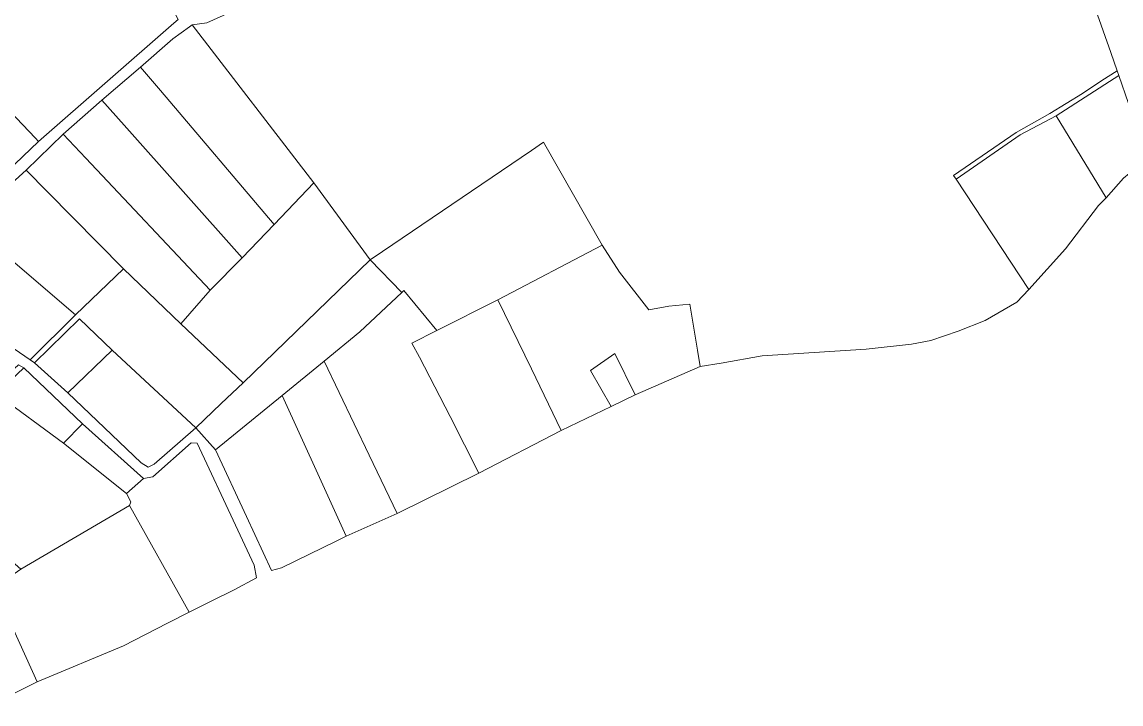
# Model space of a CAD drawing. Header units: metres. Extents: x 542555 to 550520, y 1840485 to 1846995.
# Drawn here: x 548809 to 549476, y 1841951 to 1842365 of the extents above; entities that cross this region are included whole.
import ezdxf

# ---------------------------------------------------------------- set-up
doc = ezdxf.new("R2010")
doc.units = ezdxf.units.M
doc.header["$MEASUREMENT"] = 0
doc.layers.add('Level 30', color=7, linetype='Continuous', lineweight=0)

msp = doc.modelspace()

# ---------------------------------------------------------------- linework, layer by layer
at = {"layer": 'Level 30', "color": 7, "linetype": 'Continuous', "lineweight": 0, "flags": 128}
msp.add_lwpolyline([(549435.47, 1842445.32), (549470.23, 1842346.77), (549474.13, 1842335.53), (549474.13, 1842335.53), (549464.79, 1842329.68), (549453.18, 1842321.77), (549433.16, 1842309.74), (549412.71, 1842298.13), (549374.62, 1842272.13), (549376.35, 1842269.74), (549420.55, 1842202.74), (549413.21, 1842195.1), (549393.96, 1842184), (549377.48, 1842177.5), (549360.95, 1842171.71), (549349.21, 1842169.48), (549321.66, 1842166.62), (549258.46, 1842162.4), (549233.5508, 1842158.1106), (549220.83, 1842155.92), (549219.1403, 1842165.8228), (549214.37, 1842193.78), (549201.8, 1842192.64), (549189.56, 1842190.39), (549171.7, 1842213.3), (549161.21, 1842229.76), (549125.61, 1842292.26), (549118.24, 1842287.22), (549027.65, 1842225.85), (549020.3, 1842220.76), (548986.05, 1842267.52), (548912.04, 1842363.61), (548920.92, 1842364.78), (548934.94, 1842371.04)], dxfattribs=at)
for points in [[(548900.9847, 1842364.6679), (548818.6, 1842292.75), (548816.8111, 1842294.6316), (548751.07, 1842363.78), (548808.61, 1842425.21), (548837.46, 1842400.98), (548868.53, 1842433.64), (548903.45, 1842366.82), (548900.9847, 1842364.6679)], [(548751.07, 1842363.78), (548816.8111, 1842294.6316), (548818.6, 1842292.75), (548794.48, 1842269.72), (548792.4449, 1842271.5872), (548723.2, 1842335.12), (548751.07, 1842363.78)], [(548912.04, 1842363.61), (548986.05, 1842267.52), (548961.9, 1842242.27), (548892.7017, 1842323.7725), (548880.69, 1842337.92), (548900.21, 1842355.03), (548910.3586, 1842362.3905), (548912.04, 1842363.61)], [(548880.69, 1842337.92), (548892.7017, 1842323.7725), (548961.9, 1842242.27), (548942.4, 1842221.98), (548870.7191, 1842302.517), (548857.17, 1842317.74), (548880.69, 1842337.92)], [(549474.13, 1842335.53), (549475.1, 1842332.74), (549437.04, 1842308.24), (549415.13, 1842296.76), (549376.35, 1842269.74), (549374.62, 1842272.13), (549412.71, 1842298.13), (549433.16, 1842309.74), (549453.18, 1842321.77), (549464.79, 1842329.68), (549474.13, 1842335.53)], [(549475.1, 1842332.74), (549492.81, 1842281.77), (549488.42, 1842279.02), (549478.07, 1842270.46), (549467.56, 1842258.51), (549437.04, 1842308.24), (549475.1, 1842332.74)], [(548857.17, 1842317.74), (548870.7191, 1842302.517), (548942.4, 1842221.98), (548922.91, 1842202.39), (548847.4634, 1842282.5736), (548833.72, 1842297.18), (548857.17, 1842317.74)], [(549437.04, 1842308.24), (549467.56, 1842258.51), (549462.78, 1842253.78), (549442.72, 1842227.44), (549420.55, 1842202.74), (549376.35, 1842269.74), (549415.13, 1842296.76), (549437.04, 1842308.24)], [(548833.72, 1842297.18), (548847.4634, 1842282.5736), (548922.91, 1842202.39), (548905.12, 1842182.01), (548870.34, 1842215.41), (548824.0928, 1842262.1965), (548811.17, 1842275.27), (548833.72, 1842297.18)], [(549161.21, 1842229.76), (549097.86, 1842196.58), (549060.66, 1842177.91), (549040.71, 1842202.1), (549039.54, 1842200.86), (549020.3, 1842220.76), (549027.65, 1842225.85), (549118.24, 1842287.22), (549125.61, 1842292.26), (549161.21, 1842229.76)], [(548811.17, 1842275.27), (548824.0928, 1842262.1965), (548870.34, 1842215.41), (548841.12, 1842187.33), (548790.0817, 1842230.9701), (548775.72, 1842243.25), (548811.17, 1842275.27)], [(548986.05, 1842267.52), (549020.3, 1842220.76), (548943.11, 1842145.99), (548905.12, 1842182.01), (548922.91, 1842202.39), (548942.4, 1842221.98), (548961.9, 1842242.27), (548986.05, 1842267.52)], [(548775.72, 1842243.25), (548790.0817, 1842230.9701), (548841.12, 1842187.33), (548813.5, 1842160.08), (548753.2007, 1842201.3512), (548744.48, 1842207.32), (548775.72, 1842243.25)], [(549161.21, 1842229.76), (549171.7, 1842213.3), (549189.56, 1842190.39), (549201.8, 1842192.64), (549214.37, 1842193.78), (549219.1403, 1842165.8228), (549220.83, 1842155.92), (549181.29, 1842138.78), (549168.92, 1842163.92), (549154.11, 1842153.53), (549166.65, 1842131.64), (549136.34, 1842117.14), (549118.1674, 1842154.6565), (549097.86, 1842196.58), (549161.21, 1842229.76)], [(548905.12, 1842182.01), (548943.11, 1842145.99), (548929.74, 1842133.5), (548914.26, 1842118.64), (548863.48, 1842165.97), (548843.66, 1842184.98), (548816.24, 1842158.24), (548813.5, 1842160.08), (548841.12, 1842187.33), (548870.34, 1842215.41), (548905.12, 1842182.01)], [(549020.3, 1842220.76), (549039.54, 1842200.86), (549013.82, 1842177.14), (548992.32, 1842159.29), (548966.71, 1842138.3), (548926.19, 1842105.28), (548914.26, 1842118.64), (548929.74, 1842133.5), (548943.11, 1842145.99), (549020.3, 1842220.76)], [(549060.66, 1842177.91), (549045.53, 1842170.27), (549050.2, 1842161.65), (549068.716, 1842125.5404), (549086.33, 1842091.19), (549036.63, 1842066.68), (549019.6805, 1842102.1053), (548992.32, 1842159.29), (549013.82, 1842177.14), (549039.54, 1842200.86), (549040.71, 1842202.1), (549060.66, 1842177.91)], [(549097.86, 1842196.58), (549118.1674, 1842154.6565), (549136.34, 1842117.14), (549086.33, 1842091.19), (549068.716, 1842125.5404), (549050.2, 1842161.65), (549045.53, 1842170.27), (549060.66, 1842177.91), (549097.86, 1842196.58)], [(548863.48, 1842165.97), (548836.42, 1842139.94), (548816.24, 1842158.24), (548843.66, 1842184.98), (548863.48, 1842165.97)], [(548817.9, 1841964.38), (548790.72, 1841950.94), (548773.72, 1841960.05), (548630.8662, 1842093.4232), (548614.15, 1842109.03), (548629.42, 1842124.87), (548605.54, 1842152.14), (548601.24, 1842157.06), (548595.17, 1842163.99), (548610.01, 1842172.58), (548610.25, 1842172.31), (548614.56, 1842167.41), (548637.5991, 1842141.2317), (548716.28, 1842051.83), (548741.42, 1842023.02), (548764.68, 1841999.93), (548781.35, 1842013.6), (548791.63, 1842021.8), (548817.9, 1841964.38)], [(548863.48, 1842165.97), (548914.26, 1842118.64), (548888.92, 1842096.56), (548885.21, 1842094.93), (548881.09, 1842097.48), (548836.42, 1842139.94), (548863.48, 1842165.97)], [(549166.65, 1842131.64), (549154.11, 1842153.53), (549168.92, 1842163.92), (549181.29, 1842138.78), (549166.65, 1842131.64)], [(548872.06, 1842078.9), (548874.66, 1842073.76), (548873.92, 1842071.46), (548807.98, 1842032.87), (548750.65, 1842083.3), (548739.03, 1842095.4), (548756.76, 1842119.02), (548779.1, 1842150.43), (548789.92, 1842142.08), (548806.5, 1842156.99), (548809.77, 1842155.13), (548793.01, 1842139.34), (548833.79, 1842109.51), (548872.06, 1842078.9)], [(548845.41, 1842121.15), (548833.79, 1842109.51), (548793.01, 1842139.34), (548809.77, 1842155.13), (548845.41, 1842121.15)], [(548992.32, 1842159.29), (549019.6805, 1842102.1053), (549036.63, 1842066.68), (549005.69, 1842052.92), (548989.376, 1842088.6534), (548966.71, 1842138.3), (548992.32, 1842159.29)], [(548966.71, 1842138.3), (548989.376, 1842088.6534), (549005.69, 1842052.92), (549000, 1842050.14), (548966.36, 1842033.72), (548960.17, 1842032.05), (548944.9517, 1842064.8469), (548926.19, 1842105.28), (548966.71, 1842138.3)], [(548882.48, 1842088.02), (548872.06, 1842078.9), (548833.79, 1842109.51), (548845.41, 1842121.15), (548882.48, 1842088.02)], [(548924.0379, 1842013.5558), (548910.28, 1842006.81), (548873.92, 1842071.46), (548874.66, 1842073.76), (548872.06, 1842078.9), (548882.48, 1842088.02), (548888.18, 1842089), (548911.52, 1842109.6), (548915.03, 1842109.42), (548938.2841, 1842059.5091), (548949.61, 1842035.2), (548951.11, 1842027.58), (548937.65, 1842020.23), (548924.0379, 1842013.5558)], [(548873.92, 1842071.46), (548910.28, 1842006.81), (548897, 1842000), (548870.35, 1841986.33), (548817.9, 1841964.38), (548791.63, 1842021.8), (548807.98, 1842032.87), (548873.92, 1842071.46)]]:
    msp.add_lwpolyline(points, close=True, dxfattribs=at)

doc.saveas('drawing.dxf')
